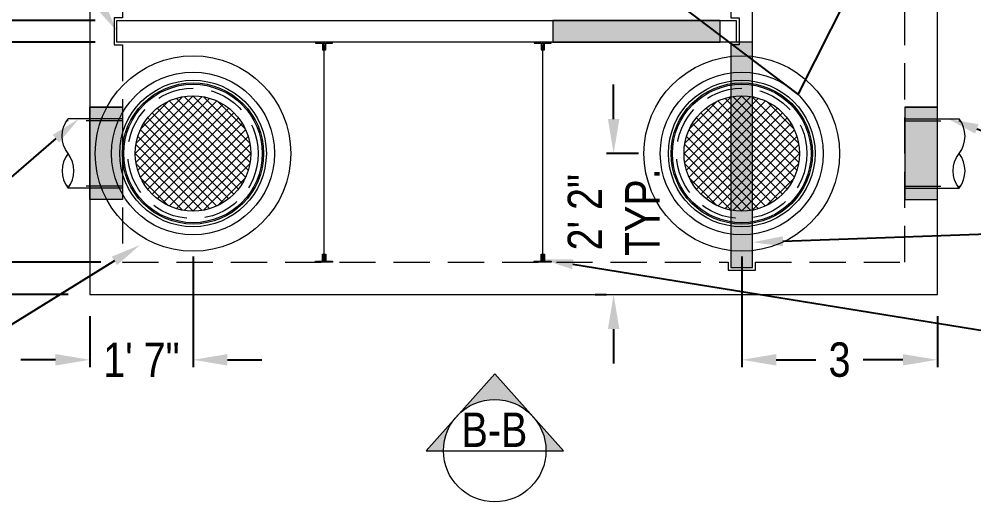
# Model space of a CAD drawing. Extents: x -1 to 225, y -5 to 280.
# Drawn here: x 78 to 144, y 149.2 to 182.6 of the extents above; entities that cross this region are included whole.
import ezdxf
from ezdxf import colors
from ezdxf.entities.mleader import LeaderData, LeaderLine
from ezdxf.math import Vec2, Vec3

# ---------------------------------------------------------------- set-up
doc = ezdxf.new("R2010")
doc.units = 0
doc.header["$LTSCALE"] = 10
doc.header["$MEASUREMENT"] = 0
doc.header["$PDMODE"] = 35
doc.linetypes.add('HIDDEN', pattern=[0.375, 0.25, -0.125])
doc.layers.get('Defpoints').update_dxf_attribs({"linetype": 'CONTINUOUS'})
for name, color, linetype, lineweight in [('CADdetails-1-ANNO', 41, 'CONTINUOUS', 5), ('CADdetails-2-HATCH', 8, 'CONTINUOUS', 5), ('CADdetails-3-FINE', 11, 'CONTINUOUS', 5), ('CADdetails-3-HIDDEN', 11, 'HIDDEN', 5), ('CADdetails-4-LIGHT', 3, 'CONTINUOUS', 13), ('CADdetails-5-MEDIUM', 4, 'CONTINUOUS', 18)]:
    doc.layers.add(name, color=color, linetype=linetype, lineweight=lineweight)
doc.styles.add('CADdetails-DIMENSIONS', font='ARIALN.TTF', dxfattribs={"height": 2.38})
doc.styles.add('CADdetails-NOTES', font='ARIALN.TTF', dxfattribs={"height": 2.38})
doc.dimstyles.new('CADdetails-DIM', dxfattribs={"dimtxt": 2.38, "dimasz": 2.38, "dimexe": 0.5, "dimexo": 1.5, "dimgap": 1, "dimtad": 0, "dimzin": 0, "dimdsep": 46, "dimtxsty": 'CADdetails-DIMENSIONS', "dimcen": 1, "dimclrd": 256, "dimclre": 256, "dimclrt": 256, "dimadec": 0, "dimazin": 0, "dimtfac": 1, "dimtofl": 0, "dimtmove": 0, "dimatfit": 3, "dimfxl": 1, "dimtolj": 1, "dimtzin": 0, "dimarcsym": 0})

# ---------------------------------------------------------------- blocks, each defined once
blk = doc.blocks.new('*D4')
at = {"layer": 'CADdetails-1-ANNO', "lineweight": -2, "transparency": 16777216}
for p, q in [((81.407, 204.059), (57.463, 204.059)), ((57.963, 201.679), (57.963, 185.675)), ((57.963, 165.875), (57.963, 181.879)), ((81.407, 163.495), (57.463, 163.495))]:
    blk.add_line(p, q, dxfattribs=at)
at = {"layer": 'CADdetails-1-ANNO', "transparency": 16777216}
for points in [[(57.566, 201.679), (58.359, 201.679), (57.963, 204.059)], [(57.566, 165.875), (58.359, 165.875), (57.963, 163.495)]]:
    blk.add_solid(points, dxfattribs=at)
at = {"layer": 'Defpoints', "color": 0, "transparency": 16777216}
for p in [(82.907, 204.059), (57.963, 163.495), (82.907, 163.495)]:
    blk.add_point(p, dxfattribs=at)
at = {"layer": 'CADdetails-1-ANNO', "transparency": 16777216, "insert": (57.963, 183.777), "char_height": 2.38, "attachment_point": 5, "rotation": 90, "style": 'CADdetails-DIMENSIONS'}
blk.add_mtext("\\A1;9'", dxfattribs=at)
blk = doc.blocks.new('*D6')
at = {"layer": 'CADdetails-1-ANNO', "lineweight": -2, "transparency": 16777216}
for p, q in [((83.66, 201.805), (60.997, 201.805)), ((61.497, 199.425), (61.497, 185.675)), ((61.497, 168.128), (61.497, 181.879)), ((83.66, 165.748), (60.997, 165.748))]:
    blk.add_line(p, q, dxfattribs=at)
at = {"layer": 'CADdetails-1-ANNO', "transparency": 16777216}
for points in [[(61.1, 199.425), (61.893, 199.425), (61.497, 201.805)], [(61.1, 168.128), (61.893, 168.128), (61.497, 165.748)]]:
    blk.add_solid(points, dxfattribs=at)
at = {"layer": 'Defpoints', "color": 0, "transparency": 16777216}
for p in [(85.16, 201.805), (61.497, 165.748), (85.16, 165.748)]:
    blk.add_point(p, dxfattribs=at)
at = {"layer": 'CADdetails-1-ANNO', "transparency": 16777216, "insert": (61.497, 183.777), "char_height": 2.38, "attachment_point": 5, "rotation": 90, "style": 'CADdetails-DIMENSIONS'}
blk.add_mtext("\\A1;8'", dxfattribs=at)
blk = doc.blocks.new('*D7')
at = {"layer": 'CADdetails-1-ANNO', "lineweight": -2, "transparency": 16777216}
for p, q in [((83.66, 201.805), (64.417, 201.805)), ((64.917, 199.425), (64.917, 197.969)), ((64.917, 184.842), (64.917, 186.298)), ((83.285, 182.462), (64.417, 182.462))]:
    blk.add_line(p, q, dxfattribs=at)
at = {"layer": 'CADdetails-1-ANNO', "transparency": 16777216}
for points in [[(64.52, 199.425), (65.313, 199.425), (64.917, 201.805)], [(64.52, 184.842), (65.313, 184.842), (64.917, 182.462)]]:
    blk.add_solid(points, dxfattribs=at)
at = {"layer": 'Defpoints', "color": 0, "transparency": 16777216}
for p in [(85.16, 201.805), (64.917, 182.462), (84.785, 182.462)]:
    blk.add_point(p, dxfattribs=at)
at = {"layer": 'CADdetails-1-ANNO', "transparency": 16777216, "insert": (64.917, 192.134), "char_height": 2.38, "attachment_point": 5, "rotation": 90, "style": 'CADdetails-DIMENSIONS'}
blk.add_mtext('\\A1;4\' 3 1/2"', dxfattribs=at)
blk = doc.blocks.new('*D8')
at = {"layer": 'CADdetails-1-ANNO', "lineweight": -2, "transparency": 16777216}
for p, q in [((68.079, 184.842), (68.079, 188.62)), ((83.285, 182.462), (67.579, 182.462)), ((83.285, 180.96), (67.579, 180.96)), ((68.079, 178.58), (68.079, 176.2))]:
    blk.add_line(p, q, dxfattribs=at)
at = {"layer": 'CADdetails-1-ANNO', "transparency": 16777216}
for points in [[(67.682, 184.842), (68.476, 184.842), (68.079, 182.462)], [(67.682, 178.58), (68.476, 178.58), (68.079, 180.96)]]:
    blk.add_solid(points, dxfattribs=at)
at = {"layer": 'Defpoints', "color": 0, "transparency": 16777216}
for p in [(84.785, 182.462), (68.079, 180.96), (84.785, 180.96)]:
    blk.add_point(p, dxfattribs=at)
at = {"layer": 'CADdetails-1-ANNO', "transparency": 16777216, "insert": (68.079, 190.782), "char_height": 2.38, "attachment_point": 5, "rotation": 90, "style": 'CADdetails-DIMENSIONS'}
blk.add_mtext('\\A1;4"', dxfattribs=at)
blk = doc.blocks.new('*D9')
at = {"layer": 'CADdetails-1-ANNO', "lineweight": -2, "transparency": 16777216}
for p, q in [((64.917, 183.34), (64.917, 185.72)), ((83.285, 180.96), (64.417, 180.96)), ((83.66, 165.748), (64.417, 165.748)), ((64.917, 163.368), (64.917, 160.988))]:
    blk.add_line(p, q, dxfattribs=at)
at = {"layer": 'CADdetails-1-ANNO', "transparency": 16777216}
for points in [[(64.52, 183.34), (65.313, 183.34), (64.917, 180.96)], [(64.52, 163.368), (65.313, 163.368), (64.917, 165.748)]]:
    blk.add_solid(points, dxfattribs=at)
at = {"layer": 'Defpoints', "color": 0, "transparency": 16777216}
for p in [(84.785, 180.96), (64.917, 165.748), (85.16, 165.748)]:
    blk.add_point(p, dxfattribs=at)
at = {"layer": 'CADdetails-1-ANNO', "transparency": 16777216, "insert": (64.917, 173.354), "char_height": 2.38, "attachment_point": 5, "rotation": 90, "style": 'CADdetails-DIMENSIONS'}
blk.add_mtext('\\A1;3\' 4 1/2"', dxfattribs=at)
blk = doc.blocks.new('*D30')
at = {"layer": 'CADdetails-1-ANNO', "lineweight": -2, "transparency": 16777216}
for p, q in [((119.12, 175.64), (119.12, 178.02)), ((120.844, 173.26), (118.62, 173.26)), ((117.839, 163.495), (118.62, 163.495)), ((119.12, 161.115), (119.12, 158.735))]:
    blk.add_line(p, q, dxfattribs=at)
at = {"layer": 'CADdetails-1-ANNO', "transparency": 16777216}
for points in [[(118.723, 175.64), (119.516, 175.64), (119.12, 173.26)], [(118.723, 161.115), (119.516, 161.115), (119.12, 163.495)]]:
    blk.add_solid(points, dxfattribs=at)
at = {"layer": 'Defpoints', "color": 0, "transparency": 16777216}
for p in [(122.344, 173.26), (119.12, 163.495), (119.339, 163.495)]:
    blk.add_point(p, dxfattribs=at)
at = {"layer": 'CADdetails-1-ANNO', "transparency": 16777216, "insert": (119.12, 169.197), "char_height": 2.38, "attachment_point": 5, "rotation": 90, "style": 'CADdetails-DIMENSIONS'}
blk.add_mtext('\\A1;2\' 2"\\PTYP.', dxfattribs=at)
blk = doc.blocks.new('*D17')
at = {"layer": 'CADdetails-1-ANNO', "lineweight": -2, "transparency": 16777216}
for p, q in [((90.043, 166.126), (90.043, 158.488)), ((82.907, 161.995), (82.907, 158.488)), ((80.527, 158.988), (78.147, 158.988)), ((92.423, 158.988), (94.803, 158.988))]:
    blk.add_line(p, q, dxfattribs=at)
at = {"layer": 'CADdetails-1-ANNO', "transparency": 16777216}
for points in [[(80.527, 159.384), (80.527, 158.591), (82.907, 158.988)], [(92.423, 159.384), (92.423, 158.591), (90.043, 158.988)]]:
    blk.add_solid(points, dxfattribs=at)
at = {"layer": 'Defpoints', "color": 0, "transparency": 16777216}
for p in [(90.043, 167.626), (82.907, 163.495), (82.907, 158.988)]:
    blk.add_point(p, dxfattribs=at)
at = {"layer": 'CADdetails-1-ANNO', "transparency": 16777216, "insert": (86.475, 158.988), "char_height": 2.38, "attachment_point": 5, "style": 'CADdetails-DIMENSIONS'}
blk.add_mtext('\\A1;1\' 7"', dxfattribs=at)
blk = doc.blocks.new('*D18')
at = {"layer": 'CADdetails-1-ANNO', "lineweight": -2, "transparency": 16777216}
for p, q in [((127.978, 166.126), (127.978, 158.488)), ((141.499, 161.995), (141.499, 158.488)), ((130.358, 158.988), (133.1, 158.988)), ((139.119, 158.988), (136.377, 158.988))]:
    blk.add_line(p, q, dxfattribs=at)
at = {"layer": 'CADdetails-1-ANNO', "transparency": 16777216}
for points in [[(130.358, 159.384), (130.358, 158.591), (127.978, 158.988)], [(139.119, 159.384), (139.119, 158.591), (141.499, 158.988)]]:
    blk.add_solid(points, dxfattribs=at)
at = {"layer": 'Defpoints', "color": 0, "transparency": 16777216}
for p in [(127.978, 167.626), (141.499, 163.495), (141.499, 158.988)]:
    blk.add_point(p, dxfattribs=at)
at = {"layer": 'CADdetails-1-ANNO', "transparency": 16777216, "insert": (134.739, 158.988), "char_height": 2.38, "attachment_point": 5, "style": 'CADdetails-DIMENSIONS'}
blk.add_mtext('\\A1;3', dxfattribs=at)

msp = doc.modelspace()

# ---------------------------------------------------------------- hatches: boundary and pattern name
at = {"layer": 'CADdetails-2-HATCH'}
h = msp.add_hatch(color=256, dxfattribs=at)
h.dxf.hatch_style = 1
h.paths.add_polyline_path([(126.476, 182.462), (114.926, 182.462), (114.926, 180.96), (126.476, 180.96)])
h = msp.add_hatch(color=256, dxfattribs=at)
h.dxf.hatch_style = 1
h.paths.add_polyline_path([(127.227, 180.96), (127.227, 165.373), (128.729, 165.373), (128.729, 180.96)])
h = msp.add_hatch(dxfattribs=at)
h.set_pattern_fill('ANSI37', color=256, scale=3.755921)
h.set_pattern_definition([(45, (90.0431, 173.2602), (-0.33198, 0.33198), []), (135, (90.0431, 173.2602), (-0.33198, -0.33198), [])])
edge = h.paths.add_edge_path()
edge.add_arc((90.043, 173.26), 3.991, 0, 360)
h = msp.add_hatch(dxfattribs=at)
h.set_pattern_fill('ANSI37', color=256, scale=3.755921)
h.set_pattern_definition([(45, (127.9779, 173.2602), (-0.33198, 0.33198), []), (135, (127.9779, 173.2602), (-0.33198, -0.33198), [])])
edge = h.paths.add_edge_path()
edge.add_arc((127.978, 173.26), 3.991, 0, 360)
h = msp.add_hatch(color=256, dxfattribs=at)
h.dxf.hatch_style = 1
h.paths.add_polyline_path([(85.16, 170.068), (82.907, 170.068), (82.907, 176.453), (85.16, 176.453)])
h = msp.add_hatch(color=256, dxfattribs=at)
h.dxf.hatch_style = 1
h.paths.add_polyline_path([(139.246, 170.068), (141.499, 170.068), (141.499, 176.453), (139.246, 176.453)])
h = msp.add_hatch(color=256, dxfattribs=at)
h.dxf.hatch_style = 1
h.paths.add_polyline_path([(110.9, 158.025), (108.312, 155.123, -0.433801), (113.487, 155.123)])
h.paths.add_polyline_path([(108.199, 154.996), (106.152, 152.702), (107.356, 152.702, -0.177917)])
h.paths.add_polyline_path([(113.6, 154.996, -0.177917), (114.444, 152.702), (115.647, 152.702)])
at = {"layer": 'CADdetails-3-FINE'}
h = msp.add_hatch(color=256, dxfattribs=at)
h.dxf.hatch_style = 1
h.paths.add_polyline_path([(98.987, 180.889), (98.987, 180.42), (99.057, 180.42), (99.057, 180.889), (99.151, 180.889), (99.151, 180.42), (99.222, 180.42), (99.222, 180.889), (99.691, 180.889), (99.691, 180.96), (98.517, 180.96), (98.517, 180.889)])
h = msp.add_hatch(color=256, dxfattribs=at)
h.dxf.hatch_style = 1
h.paths.add_polyline_path([(114.104, 180.889), (114.104, 180.42), (114.175, 180.42), (114.175, 180.889), (114.269, 180.889), (114.269, 180.42), (114.339, 180.42), (114.339, 180.889), (114.809, 180.889), (114.809, 180.96), (113.635, 180.96), (113.635, 180.889)])
h = msp.add_hatch(color=256, dxfattribs=at)
h.dxf.hatch_style = 1
h.paths.add_polyline_path([(98.987, 165.819), (98.987, 166.288), (99.057, 166.288), (99.057, 165.819), (99.151, 165.819), (99.151, 166.288), (99.222, 166.288), (99.222, 165.819), (99.691, 165.819), (99.691, 165.748), (98.517, 165.748), (98.517, 165.819)])
h = msp.add_hatch(color=256, dxfattribs=at)
h.dxf.hatch_style = 1
h.paths.add_polyline_path([(114.104, 165.819), (114.104, 166.288), (114.175, 166.288), (114.175, 165.819), (114.269, 165.819), (114.269, 166.288), (114.339, 166.288), (114.339, 165.819), (114.809, 165.819), (114.809, 165.748), (113.635, 165.748), (113.635, 165.819)])

# ---------------------------------------------------------------- linework, layer by layer
at = {"layer": 'CADdetails-1-ANNO'}
for p, q in [((110.9, 158.025), (106.152, 152.702)), ((110.9, 158.025), (115.647, 152.702)), ((106.152, 152.702), (107.356, 152.702)), ((107.356, 152.702), (114.444, 152.702)), ((114.444, 152.702), (115.647, 152.702))]:
    msp.add_line(p, q, dxfattribs=at)
msp.add_circle((110.9, 152.702), 3.544, dxfattribs=at)
at = {"layer": 'CADdetails-2-HATCH'}
for centre, radius in [((90.043, 173.26), 4.789), ((127.978, 173.26), 4.789), ((90.043, 173.26), 3.991), ((127.978, 173.26), 3.991)]:
    msp.add_circle(centre, radius, dxfattribs=at)
at = {"layer": 'CADdetails-3-FINE'}
for points in [[(98.987, 180.889), (98.987, 180.42), (99.057, 180.42), (99.057, 180.889), (99.151, 180.889), (99.151, 180.42), (99.222, 180.42), (99.222, 180.889), (99.691, 180.889), (99.691, 180.96), (98.517, 180.96), (98.517, 180.889)], [(114.104, 180.889), (114.104, 180.42), (114.175, 180.42), (114.175, 180.889), (114.269, 180.889), (114.269, 180.42), (114.339, 180.42), (114.339, 180.889), (114.809, 180.889), (114.809, 180.96), (113.635, 180.96), (113.635, 180.889)], [(98.987, 165.819), (98.987, 166.288), (99.057, 166.288), (99.057, 165.819), (99.151, 165.819), (99.151, 166.288), (99.222, 166.288), (99.222, 165.819), (99.691, 165.819), (99.691, 165.748), (98.517, 165.748), (98.517, 165.819)], [(114.104, 165.819), (114.104, 166.288), (114.175, 166.288), (114.175, 165.819), (114.269, 165.819), (114.269, 166.288), (114.339, 166.288), (114.339, 165.819), (114.809, 165.819), (114.809, 165.748), (113.635, 165.748), (113.635, 165.819)]]:
    msp.add_lwpolyline(points, close=True, dxfattribs=at)
at = {"layer": 'CADdetails-3-FINE', "const_width": 0.0939}
for points in [[(99.104, 180.772), (99.104, 165.936)], [(114.222, 180.772), (114.222, 165.936)]]:
    msp.add_lwpolyline(points, dxfattribs=at)
at = {"layer": 'CADdetails-3-HIDDEN'}
for p, q in [((85.16, 176.453), (82.907, 176.453)), ((139.246, 176.453), (141.499, 176.453)), ((85.16, 175.514), (81.305, 175.514)), ((139.246, 175.514), (143.101, 175.514)), ((85.16, 171.007), (81.305, 171.007)), ((139.246, 171.007), (143.101, 171.007)), ((85.16, 170.068), (82.907, 170.068)), ((139.246, 170.068), (141.499, 170.068))]:
    msp.add_line(p, q, dxfattribs=at)
for points in [[(128.917, 201.805), (128.917, 202.369), (127.039, 202.369), (127.039, 201.805), (85.16, 201.805), (85.16, 182.65), (84.597, 182.65), (84.597, 180.772), (85.16, 180.772), (85.16, 165.748), (127.039, 165.748), (127.039, 165.185), (128.917, 165.185), (128.917, 165.748), (139.246, 165.748), (139.246, 201.805)], [(126.476, 182.462), (114.926, 182.462), (114.926, 180.96), (126.476, 180.96)], [(127.227, 180.96), (127.227, 165.373), (128.729, 165.373), (128.729, 180.96)]]:
    msp.add_lwpolyline(points, close=True, dxfattribs=at)
for centre in [(90.043, 173.26), (127.978, 173.26)]:
    msp.add_circle(centre, 4.507, dxfattribs=at)
at = {"layer": 'CADdetails-4-LIGHT'}
for p, q in [((85.16, 175.655), (81.404, 175.655)), ((139.246, 175.655), (143.002, 175.655)), ((85.16, 170.866), (81.404, 170.866)), ((139.246, 170.866), (143.002, 170.866))]:
    msp.add_line(p, q, dxfattribs=at)
for points in [[(127.227, 180.772), (127.227, 165.373), (128.729, 165.373), (128.729, 202.181), (127.227, 202.181), (127.227, 182.65), (127.79, 182.65), (127.79, 180.772)], [(85.16, 170.068), (82.907, 170.068), (82.907, 176.453), (85.16, 176.453)], [(139.246, 170.068), (141.499, 170.068), (141.499, 176.453), (139.246, 176.453)]]:
    msp.add_lwpolyline(points, close=True, dxfattribs=at)
for points in [[(81.404, 170.866, 0.342857), (81.404, 173.26, -0.342857), (81.404, 175.655)], [(143.002, 170.866, -0.342857), (143.002, 173.26, 0.342857), (143.002, 175.655)]]:
    msp.add_lwpolyline(points, format="xyb", dxfattribs=at)
for centre in [(90.043, 173.26), (127.978, 173.26)]:
    msp.add_circle(centre, 4.883, dxfattribs=at)
for centre, start, end in [((82.945, 172.063), 142.15071, 217.84929), ((141.461, 172.063), 322.15071, 37.84929)]:
    msp.add_arc(centre, 1.951, start, end, dxfattribs=at)
at = {"layer": 'CADdetails-5-MEDIUM'}
for points in [[(82.907, 163.495), (141.499, 163.495), (141.499, 204.059), (82.907, 204.059)], [(84.785, 182.462), (127.602, 182.462), (127.602, 180.96), (84.785, 180.96)], [(126.476, 182.462), (114.926, 182.462), (114.926, 180.96), (126.476, 180.96)], [(127.227, 180.96), (127.227, 165.373), (128.729, 165.373), (128.729, 180.96)]]:
    msp.add_lwpolyline(points, close=True, dxfattribs=at)
for centre, radius in [((90.043, 173.26), 6.761), ((127.978, 173.26), 6.761), ((90.043, 173.26), 5.634), ((127.978, 173.26), 5.634), ((90.043, 173.26), 5.07), ((127.978, 173.26), 5.07)]:
    msp.add_circle(centre, radius, dxfattribs=at)

# ---------------------------------------------------------------- texts
at = {"layer": 'CADdetails-1-ANNO', "insert": (108.609, 155.34), "char_height": 2.38, "attachment_point": 1, "style": 'CADdetails-NOTES'}
msp.add_mtext_dynamic_manual_height_columns('B-B', width=1.3852, gutter_width=11.9, heights=[0], dxfattribs=at)

# ---------------------------------------------------------------- dimensions: what is measured, and where the dimension line sits
at = {"layer": 'CADdetails-1-ANNO'}
for base, p1, p2, angle, text, picture, middle in [((57.963, 163.495), (82.907, 204.059), (82.907, 163.495), 90, "9'", '*D4', (57.963, 183.777)), ((64.917, 182.462), (85.16, 201.805), (84.785, 182.462), 90, '4\' 3 1/2"', '*D7', (64.917, 192.134)), ((61.497, 165.748), (85.16, 201.805), (85.16, 165.748), 90, "8'", '*D6', (61.497, 183.777)), ((64.917, 165.748), (84.785, 180.96), (85.16, 165.748), 90, '3\' 4 1/2"', '*D9', (64.917, 173.354)), ((82.907, 158.988), (90.043, 167.626), (82.907, 163.495), 180, '1\' 7"', '*D17', (86.475, 158.988))]:
    dim = msp.add_linear_dim(base=base, p1=p1, p2=p2, angle=angle, text=text, dimstyle='CADdetails-DIM', dxfattribs=at)
    dim.commit()
    dim.dimension.update_dxf_attribs({"geometry": picture, "text_midpoint": middle})
for base, p1, p2, text, picture, middle in [((68.079, 180.96), (84.785, 182.462), (84.785, 180.96), '4"', '*D8', (68.079, 190.782)), ((119.12, 163.495), (122.344, 173.26), (119.339, 163.495), '2\' 2"\\PTYP.', '*D30', (119.12, 169.197))]:
    dim = msp.add_linear_dim(base=base, p1=p1, p2=p2, angle=90, text=text, dimstyle='CADdetails-DIM', dxfattribs=at)
    dim.commit()
    dim.dimension.update_dxf_attribs({"geometry": picture, "text_midpoint": middle, "dimtype": 160})
dim = msp.add_linear_dim(base=(141.499, 158.988), p1=(127.978, 167.626), p2=(141.499, 163.495), text='3', dimstyle='CADdetails-DIM', dxfattribs=at)
dim.commit()
dim.dimension.update_dxf_attribs({"geometry": '*D18', "text_midpoint": (134.739, 158.988)})

# ---------------------------------------------------------------- leaders
ml = msp.add_multileader_mtext('Standard', dxfattribs=at)
ml.set_content('CONCRETE PARTITION WALL 1', color=256, style='CADdetails-NOTES')
ml.set_leader_properties()
ml.build(insert=Vec2(0, 0))
ml.multileader.update_dxf_attribs({"dogleg_length": 1.765, "arrow_head_size": 2.101})
ctx = ml.context
ctx.base_point, ctx.char_height, ctx.arrow_head_size, ctx.landing_gap_size, ctx.plane_origin = Vec3(17.34, 217.026), 2.38, 2.101, 1.324, Vec3(83.47, 189.048)
ctx.text_align_type = 2
notes = []
notes.append((ctx, [(0, (1, 1, 0), (62.17, 217.026), (-1, 0), 1.765, [(0, [(84.785, 181.711)], 0, [])])]))
ctx.mtext.insert, ctx.mtext.width, ctx.mtext.alignment, ctx.mtext.flow_direction = Vec3(59.081, 218.237), 41.91713, 3, 5
ml = msp.add_multileader_mtext('Standard', dxfattribs=at)
ml.set_content("GRAY IRON FRAME & COVERS LETTERED 'BIO CLEAN'", color=256, style='CADdetails-NOTES')
ml.set_leader_properties()
ml.build(insert=Vec2(0, 0))
ml.multileader.update_dxf_attribs({"dogleg_length": 1.765, "arrow_head_size": 2.101})
ctx = ml.context
ctx.base_point, ctx.char_height, ctx.arrow_head_size, ctx.landing_gap_size, ctx.plane_origin = Vec3(147.557, 204.941), 2.38, 2.101, 1.324, Vec3(106.945, 194.044)
notes.append((ctx, [(0, (1, 1, 0), (145.792, 204.941), (1, 0), 1.765, [(1, [(112.532, 192.04), (131.872, 177.331)], 0, [])])]))
ctx.mtext.insert, ctx.mtext.width, ctx.mtext.flow_direction = Vec3(148.881, 206.151), 59.24822, 5
ml = msp.add_multileader_mtext('Standard', dxfattribs=at)
ml.set_content('INFLOW PIPE 1 (12 PVC)', color=256, style='CADdetails-NOTES')
ml.set_leader_properties()
ml.build(insert=Vec2(0, 0))
ml.multileader.update_dxf_attribs({"dogleg_length": 1.765, "arrow_head_size": 2.101})
ctx = ml.context
ctx.base_point, ctx.char_height, ctx.arrow_head_size, ctx.landing_gap_size, ctx.plane_origin = Vec3(25.572, 157.809), 2.38, 2.101, 1.324, Vec3(99.433, 179.124)
ctx.text_align_type = 2
notes.append((ctx, [(0, (1, 1, 0), (61.377, 157.809), (-1, 0), 1.765, [(0, [(82.156, 175.655)], 0, [])])]))
ctx.mtext.insert, ctx.mtext.width, ctx.mtext.alignment, ctx.mtext.flow_direction = Vec3(58.288, 159.348), 34.88551, 3, 5
ml = msp.add_multileader_mtext('Standard', dxfattribs=at)
ml.set_content('OUTFLOW PIPE 1 (12 PVC)', color=256, style='CADdetails-NOTES')
ml.set_leader_properties()
ml.build(insert=Vec2(0, 0))
ml.multileader.update_dxf_attribs({"dogleg_length": 1.765, "arrow_head_size": 2.101})
ctx = ml.context
ctx.base_point, ctx.char_height, ctx.arrow_head_size, ctx.landing_gap_size, ctx.plane_origin = Vec3(148.279, 174.148), 2.38, 2.101, 1.324, Vec3(106.945, 179.124)
notes.append((ctx, [(0, (1, 1, 0), (146.513, 174.148), (1, 0), 1.765, [(0, [(142.25, 175.655)], 0, [])])]))
ctx.mtext.insert, ctx.mtext.width, ctx.mtext.flow_direction = Vec3(149.603, 175.688), 35.35892, 5
ml = msp.add_multileader_mtext('Standard', dxfattribs=at)
ml.set_content('INTERNAL BYPASS WEIR', color=256, style='CADdetails-NOTES')
ml.set_leader_properties()
ml.build(insert=Vec2(0, 0))
ml.multileader.update_dxf_attribs({"dogleg_length": 1.765, "arrow_head_size": 2.101})
ctx = ml.context
ctx.base_point, ctx.char_height, ctx.arrow_head_size, ctx.landing_gap_size, ctx.plane_origin = Vec3(148.279, 167.746), 2.38, 2.101, 1.324, Vec3(100.798, 164.437)
notes.append((ctx, [(0, (1, 1, 0), (146.513, 167.746), (1, 0), 1.765, [(0, [(128.729, 167.114)], 0, [])])]))
ctx.mtext.insert, ctx.mtext.width, ctx.mtext.flow_direction = Vec3(149.603, 168.957), 47.41274, 5
ml = msp.add_multileader_mtext('Standard', dxfattribs=at)
ml.set_content('PRETREATMENT CHAMBER', color=256, style='CADdetails-NOTES')
ml.set_leader_properties()
ml.build(insert=Vec2(0, 0))
ml.multileader.update_dxf_attribs({"dogleg_length": 1.765, "arrow_head_size": 2.101})
ctx = ml.context
ctx.base_point, ctx.char_height, ctx.arrow_head_size, ctx.landing_gap_size, ctx.plane_origin = Vec3(21.354, 151.953), 2.38, 2.101, 1.324, Vec3(76.052, 175.488)
ctx.text_align_type = 2
notes.append((ctx, [(0, (1, 1, 0), (62.17, 151.953), (-1, 0), 1.765, [(0, [(86.391, 166.936)], 0, [])])]))
ctx.mtext.insert, ctx.mtext.width, ctx.mtext.alignment, ctx.mtext.flow_direction = Vec3(59.081, 153.163), 49.64482, 3, 5
ml = msp.add_multileader_mtext('Standard', dxfattribs=at)
ml.set_content('\\A1;1/4" THICK FIBERGLASS{\\A0; FLOATABLES/OIL \\PBAFFLE}', color=256, style='CADdetails-NOTES')
ml.set_leader_properties()
ml.build(insert=Vec2(0, 0))
ml.multileader.update_dxf_attribs({"dogleg_length": 1.765, "arrow_head_size": 2.101})
ctx = ml.context
ctx.base_point, ctx.char_height, ctx.arrow_head_size, ctx.landing_gap_size, ctx.plane_origin = Vec3(148.279, 160.713), 2.38, 2.101, 1.324, Vec3(44.604, 179.851)
notes.append((ctx, [(1, (1, 1, 0), (146.513, 160.713), (1, 0), 1.765, [(0, [(114.222, 165.936)], 0, [])])]))
ctx.mtext.insert, ctx.mtext.width, ctx.mtext.flow_direction = Vec3(149.603, 161.903), 75.27063, 5
for ctx, leaders in notes:
    for number, flags, end, landing, length, lines in leaders:
        leader = LeaderData()
        leader.index, (leader.has_last_leader_line, leader.has_dogleg_vector, leader.attachment_direction) = number, flags
        leader.last_leader_point, leader.dogleg_vector, leader.dogleg_length = Vec3(end), Vec3(landing), length
        for number, points, colour, breaks in lines:
            line = LeaderLine()
            line.index, line.vertices, line.color, line.breaks = number, Vec3.list(points), colors.encode_raw_color(colour), breaks
            leader.lines.append(line)
        ctx.leaders.append(leader)

doc.saveas('drawing.dxf')
